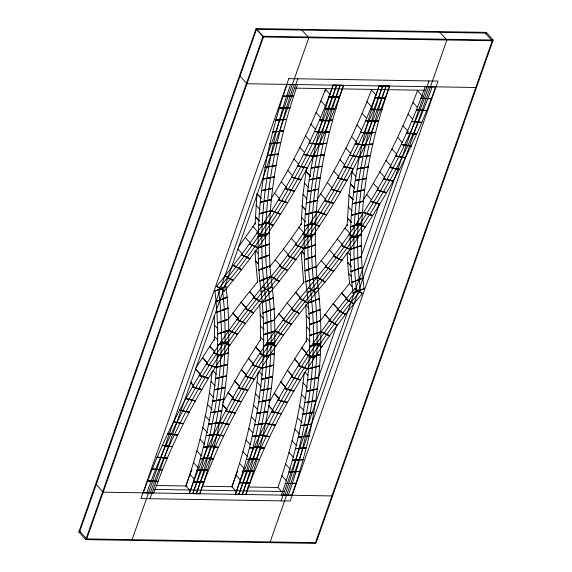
<?xml version="1.0" encoding="UTF-8"?>
<svg xmlns="http://www.w3.org/2000/svg" width="572" height="572" viewBox="0 0 572 572"><rect width="100%" height="100%" fill="white"/><g stroke="black" fill="none" stroke-linecap="round" stroke-linejoin="round"><path stroke-width="0.86" d="M199.828 493.622L189.318 493.586C212.033 428.964 223.237 359.345 214.908 290.998L225.969 286.393C234.499 356.356 223.03 427.613 199.778 493.758L189.368 493.45M245.853 494.38L235.349 494.344C259.452 426.312 270.027 352.724 259.767 280.938C253.639 214.407 265.072 147.154 287.13 84.391M235.399 494.208L245.81 494.515C270.413 425.039 281.281 349.9 270.856 276.583C264.872 211.59 276.04 145.881 297.59 84.563L287.08 84.527M291.884 495.13L281.374 495.102C305.477 427.069 316.059 353.482 305.791 281.696C299.664 215.165 311.096 147.905 333.154 85.142L343.565 85.45M291.834 495.273C316.438 425.797 327.306 350.657 316.881 277.341C310.896 212.341 322.065 146.632 343.615 85.314L333.111 85.278M379.136 86.036L389.646 86.072C366.924 150.701 355.727 220.313 364.057 288.66L352.988 293.264C344.466 223.309 355.934 152.052 379.186 85.9L389.596 86.208M255.048 224.281L256.985 193.758L261.046 198.227M301.072 225.032L303.017 194.473L306.485 168.075M347.104 225.79L349.049 195.231L352.373 169.655M324.867 91.892L325.69 89.296M290.612 84.449C267.539 150.086 256.163 220.799 264.622 290.218A540.09 384.355 -42.3 0 1 238.839 494.401C265.236 419.748 306.628 350.858 357.235 290.147M288.345 495.216C311.418 429.572 322.801 358.858 314.335 289.439A540.09 384.355 -42.3 0 1 340.125 85.257C313.728 159.917 272.336 228.8 221.729 289.518M78.822 531.967L256.084 28.6L486.221 32.375L493.178 40.033L315.916 543.4L85.779 539.625L78.822 531.967L80.602 531.996M256.528 29.329L79.773 531.259L86.729 538.917L315.472 542.671L492.227 40.741L485.271 33.083L256.528 29.329L263.485 36.987L492.227 40.741M85.779 539.625L263.041 36.258L256.084 28.6M86.729 538.917L263.485 36.987M132.06 539.661L308.816 37.731L301.859 30.073M149.986 498.727L297.869 78.779M318.196 378.049L336.879 324.989M361.197 255.934L379.286 204.561M281.095 500.879L428.979 80.931M270.141 541.927L446.904 39.997L439.939 32.339M485.628 34.063L486.221 32.375M143.293 492.835C171.307 413.277 216.545 340.576 271.142 276.591C317.06 219.398 354.697 155.162 379.186 85.9M146.775 492.892C173.18 418.232 214.572 349.349 265.179 288.631A540.09 384.355 -42.3 0 0 382.668 85.957C359.595 151.594 348.219 222.308 356.678 291.727M389.646 86.072C361.633 165.63 316.387 238.324 261.79 302.316C215.873 359.509 178.235 423.745 153.754 493.007L143.343 492.692M343.615 85.314C317.01 160.546 275.296 229.965 224.295 291.148L216.581 286.243C266.409 226.462 307.164 158.644 333.154 85.142M189.318 493.586C217.331 414.035 262.569 341.334 317.167 277.341C363.091 220.156 400.722 155.92 425.211 86.658L435.621 86.965M199.778 493.758C227.213 415.83 271.586 344.659 325.082 282.01C372.086 223.473 410.61 157.722 435.671 86.83M235.85 475.832L231.875 486.743A540.09 384.355 -42.3 0 0 258.151 372.465M236.15 474.996L237.702 471.006M235.349 494.344C261.955 419.112 303.66 349.692 354.669 288.51L362.376 293.415C312.548 353.196 271.8 421.013 245.81 494.515M432.182 86.772C405.784 161.426 364.393 230.309 313.778 291.026A540.09 384.355 -42.3 0 0 196.289 493.7C219.369 428.063 230.745 357.35 222.286 287.93M190.161 474.152L185.843 485.986A540.09 384.355 -42.3 0 0 212.119 371.714M190.462 473.373L191.977 469.476M222.708 402.395L241.37 369.526L260.66 339.539M269.147 402.388L287.401 370.284L306.685 340.297M214.629 338.781L195.345 368.776L200.565 374.517M228.4 319.219L241.112 302.245L257.65 281.674M274.424 319.97L287.137 303.003L304.211 281.767M320.456 320.728L333.161 303.753L349.707 283.183M214.908 290.998L225.983 286.522M259.774 281.059L270.856 276.583L259.752 280.809M227.155 297.333L216.052 301.566L227.127 297.082M260.925 291.627L272.015 287.273M305.805 281.817L316.881 277.341L305.784 281.567M273.18 298.091L262.083 302.316L273.159 297.84M306.95 292.385L318.039 288.031M351.83 282.575L362.913 278.092L351.809 282.325M319.212 298.849L308.108 303.074L319.183 298.598M352.974 293.143L364.057 288.66M259.767 280.938L270.856 276.583M216.052 301.566L227.141 297.211M305.791 281.696L316.881 277.341M262.083 302.316L273.173 297.969M351.816 282.446L362.913 278.092M308.108 303.074L319.197 298.72M258.909 270.127L270.013 265.901L258.894 269.877M304.94 270.885L316.037 266.652L304.926 270.627M228.013 308.272L216.895 312.248L227.992 308.022M350.965 271.636L362.069 267.41L350.951 271.385M274.038 309.03L262.92 313.006L274.024 308.78M320.07 309.788L308.952 313.756L320.048 309.531M258.901 269.998L270.013 265.901M304.933 270.756L316.037 266.652M216.895 312.248L228.006 308.144M350.958 271.514L362.069 267.41M262.92 313.006L274.031 308.901M308.952 313.756L320.063 309.659M258.358 259.073L269.476 255.105L258.351 258.823M304.383 259.831L315.501 255.856L304.375 259.574M350.414 260.589L361.533 256.613L350.4 260.332M228.557 319.326L217.431 323.044L228.55 319.069M274.589 320.084L263.463 323.802L274.574 319.827M320.613 320.835L309.488 324.56L320.606 320.585M258.351 258.952L269.476 255.105M304.375 259.702L315.501 255.856M350.407 260.46L361.533 256.613M217.431 323.044L228.557 319.197M263.463 323.802L274.581 319.955M309.488 324.56L320.613 320.706M258.115 247.919L269.24 244.201L258.115 247.662M304.14 248.677L315.265 244.959L304.14 248.42M350.171 249.428L361.297 245.71L350.164 249.17M228.793 330.487L217.667 333.948L228.793 330.23M274.825 331.245L263.692 334.706L274.817 330.988M320.849 331.996L309.724 335.457L320.849 331.739M258.108 247.79L269.24 244.201M304.14 248.548L315.265 244.959M350.164 249.299L361.297 245.71M217.667 333.948L228.793 330.359M263.692 334.706L274.825 331.116M309.724 335.457L320.849 331.867M258.179 236.658L269.312 233.197L258.187 236.4M304.211 237.416L315.336 233.955L304.211 237.158M350.236 238.174L361.361 234.713L350.243 237.909M228.721 341.749L217.596 344.945L228.728 341.484M274.746 342.506L263.628 345.702L274.753 342.242M320.778 343.257L309.652 346.46L320.778 343M258.179 236.529L269.312 233.197M304.211 237.287L315.336 233.955M350.236 238.045L361.361 234.713M217.596 344.945L228.728 341.62M263.628 345.702L274.753 342.371M309.652 346.46L320.778 343.128M258.558 225.311L269.684 222.108L258.573 225.046M304.59 226.062L315.708 222.865L304.597 225.804M350.615 226.819L361.74 223.616L350.629 226.555M228.335 353.103L217.224 356.041L228.35 352.838M274.36 353.853L263.249 356.792L274.374 353.596M320.392 354.611L309.28 357.55L320.406 354.347M258.565 225.175L269.684 222.108M304.59 225.933L315.708 222.865M350.622 226.691L361.74 223.616M217.224 356.041L228.342 352.967M263.249 356.792L274.367 353.725M309.28 357.55L320.399 354.483M259.252 213.871L270.363 210.932L259.266 213.606M305.276 214.629L316.387 211.69L305.298 214.364M351.308 215.379L362.412 212.448L351.322 215.115M227.635 364.543L216.545 367.217L227.656 364.278M273.666 365.293L262.577 367.968L273.688 365.029M319.691 366.051L308.601 368.726L319.712 365.787M259.259 213.742L270.363 210.932M305.284 214.493L316.387 211.69M351.315 215.251L362.412 212.448M216.545 367.217L227.649 364.407M262.577 367.968L273.681 365.165M308.601 368.726L319.705 365.916M260.253 202.352L271.342 199.685L260.274 202.088M306.277 203.11L317.367 200.436L306.306 202.845M352.302 203.868L363.399 201.194L352.331 203.603M226.634 376.061L215.565 378.464L226.655 375.79M272.658 376.812L261.597 379.222L272.687 376.548M318.69 377.57L307.622 379.98L318.711 377.305M260.26 202.223L271.342 199.685M306.292 202.981L317.367 200.436M352.316 203.732L363.399 201.194M215.565 378.464L226.648 375.926M261.597 379.222L272.672 376.683M307.622 379.98L318.704 377.434M261.561 190.769L272.622 188.36L261.59 190.497M307.586 191.527L318.654 189.117L307.622 191.255M353.618 192.278L364.679 189.868L353.646 192.013M225.311 387.644L214.285 389.789L225.347 387.38M271.342 388.402L260.31 390.54L271.378 388.138M317.367 389.16L306.342 391.298L317.403 388.888M261.576 190.633L272.622 188.36M307.6 191.391L318.654 189.117M353.632 192.149L364.679 189.868M214.285 389.789L225.332 387.516M260.31 390.54L271.364 388.266M306.342 391.298L317.388 389.024M263.177 179.115L274.21 176.977L263.22 178.85M309.202 179.873L320.234 177.735L309.245 179.601M355.233 180.63L366.266 178.485L355.276 180.359M223.688 399.299L212.698 401.172L223.731 399.027M269.719 400.057L258.73 401.923L269.755 399.785M315.744 400.808L304.754 402.681L315.787 400.543M263.199 178.986L274.21 176.977M309.223 179.737L320.234 177.735M355.255 180.495L366.266 178.485M212.698 401.172L223.709 399.163M258.73 401.923L269.741 399.921M304.754 402.681L315.765 400.679M265.101 167.41L276.09 165.537L265.151 167.138M311.132 168.168L322.122 166.295L311.182 167.896M357.157 168.919L368.146 167.053L357.207 168.654M221.757 411.011L210.811 412.605L221.8 410.739M267.782 411.761L256.842 413.363L267.832 411.49M313.813 412.519L302.867 414.121L313.856 412.248M265.129 167.274L276.09 165.537M311.154 168.032L322.122 166.295M357.178 168.79L368.146 167.053M210.811 412.605L221.779 410.875M256.842 413.363L267.81 411.625M302.867 414.121L313.835 412.383M267.338 155.655L278.278 154.054L267.389 155.384M313.363 156.413L324.31 154.812L313.42 156.142L303.582 154.469L313.27 156.406M359.395 157.164L370.334 155.563L359.445 156.892L349.606 155.226L359.302 157.164M219.662 422.493L229.358 424.431L219.526 422.765L208.63 424.095L219.569 422.493M265.687 423.251L275.382 425.189L265.551 423.523L254.654 424.853L265.601 423.251M311.568 424.274L300.686 425.604L311.626 424.002M267.36 155.52L278.278 154.054M324.31 154.812L313.392 156.278L303.582 154.469M370.334 155.563L359.416 157.028L349.606 155.226M208.63 424.095L219.541 422.629M254.654 424.853L265.572 423.38M300.686 425.604L311.597 424.138M269.877 143.858L280.759 142.528L269.934 143.586M315.901 144.616L326.791 143.286L315.966 144.344M361.933 145.367L372.815 144.037L361.99 145.095M216.967 434.563L206.142 435.621L217.031 434.291M262.998 435.313L252.173 436.372L263.063 435.042M309.023 436.071L298.198 437.13L309.087 435.8M269.905 143.722L280.759 142.528M315.93 144.48L326.791 143.286M361.962 145.231L372.815 144.037M206.142 435.621L217.002 434.427M252.173 436.372L263.027 435.178M298.198 437.13L309.059 435.935M272.715 132.025L283.54 130.967L272.787 131.753M318.747 132.783L329.572 131.724L318.811 132.511M364.772 133.541L375.597 132.482L364.843 133.269M214.121 446.389L203.367 447.175L214.193 446.117M260.146 447.147L249.392 447.933L260.217 446.875M306.177 447.905L295.424 448.691L306.242 447.633M272.751 131.889L283.54 130.967M318.776 132.647L329.572 131.724M364.807 133.405L375.597 132.482M203.367 447.175L214.157 446.253M249.392 447.933L260.181 447.011M295.424 448.691L306.213 447.769M275.861 120.17L286.615 119.384L275.94 119.898M321.886 120.928L332.647 120.141L321.964 120.656M367.918 121.686L378.671 120.899L367.989 121.407M210.968 458.251L200.293 458.758L211.047 457.979M257 459.001L246.317 459.516L257.071 458.73M303.024 459.759L292.349 460.274L303.103 459.488M275.897 120.034L286.615 119.384M321.922 120.792L332.647 120.141M367.953 121.55L378.671 120.899M200.293 458.758L211.011 458.115M246.317 459.516L257.035 458.866M292.349 460.274L303.067 459.623M279.308 108.301L289.983 107.786L279.386 108.022M325.332 109.052L336.014 108.544L325.418 108.78M371.357 109.81L382.039 109.295L371.442 109.538M207.522 470.127L196.925 470.363L207.6 469.848M253.546 470.878L242.95 471.121L253.632 470.606M299.578 471.635L288.982 471.871L299.656 471.364M279.343 108.158L289.983 107.786M325.368 108.916L336.014 108.544M371.4 109.674L382.039 109.295M196.925 470.363L207.565 469.984M242.95 471.121L253.589 470.742M288.982 471.871L299.621 471.5M283.047 96.411L293.643 96.175L283.133 96.139M329.072 97.168L339.668 96.933L329.165 96.897M375.103 97.926L385.7 97.683L375.189 97.648M203.775 482.01L193.264 481.974L203.861 481.731M249.8 482.761L239.296 482.732L249.892 482.489M295.831 483.519L285.321 483.483L295.917 483.247M283.09 96.275L293.643 96.175M329.115 97.033L339.668 96.933M375.146 97.791L385.7 97.683M193.264 481.974L203.818 481.874M239.296 482.732L249.85 482.625M285.321 483.483L295.874 483.383M263.041 36.258L493.178 40.033M475.768 87.487L247.025 83.734L240.068 76.069M294.58 88.124L425.69 90.276M155.813 485.492L186.994 486.007M202.138 486.25L232.425 486.751M247.569 487.001L277.863 487.494L281.381 491.327M153.275 489.382L284.384 491.534M331.932 495.931L103.189 492.177L96.232 484.513M431.288 98.849L420.978 98.262L431.388 98.57M385.256 98.091L374.953 97.512L385.364 97.819M339.232 97.333L328.921 96.754L339.332 97.061M239.625 482.596L250.043 482.904L239.732 482.325M193.601 481.838L204.011 482.153L193.701 481.567M147.576 481.088L157.986 481.395L147.676 480.816M420.978 98.262L431.338 98.713M374.953 97.512L385.313 97.955M328.921 96.754L339.282 97.197M239.675 482.461L250.043 482.904M193.651 481.703L204.011 482.153M147.626 480.952L157.986 481.395M426.662 110.718L416.466 109.86L426.769 110.446M380.63 109.96L370.434 109.109L380.745 109.688M334.606 109.209L324.41 108.351L334.713 108.93M244.244 470.727L254.554 471.307L244.358 470.456M198.219 469.969L208.53 470.556L198.327 469.698M152.195 469.219L162.498 469.798L152.302 468.94M416.466 109.86L426.719 110.582M370.434 109.109L380.687 109.824M324.41 108.351L334.663 109.066M244.301 470.592L254.554 471.307M198.269 469.834L208.53 470.556M152.245 469.076L162.498 469.798M421.75 122.565L411.668 121.443L421.864 122.294M375.725 121.815L365.637 120.685L375.84 121.536M329.694 121.057L319.612 119.927L329.808 120.785M249.149 458.873L259.352 459.731L249.27 458.601M203.124 458.122L213.32 458.973L203.239 457.85M157.1 457.364L167.296 458.222L157.214 457.092M411.668 121.443L421.807 122.429M365.637 120.685L375.783 121.679M319.612 119.927L329.751 120.921M249.206 458.737L259.352 459.731M203.182 457.986L213.32 458.973M157.15 457.228L167.296 458.222M416.552 134.391L406.599 132.99L416.681 134.12M370.527 133.633L360.567 132.232L370.649 133.362M324.503 132.876L314.543 131.481L324.624 132.604M254.34 447.054L264.421 448.183L254.461 446.782M208.315 446.296L218.397 447.426L208.437 446.024M162.284 445.538L172.365 446.668L162.405 445.266M406.599 132.99L416.616 134.256M360.567 132.232L370.592 133.498M314.543 131.481L324.56 132.74M254.397 446.918L264.421 448.183M208.372 446.16L218.397 447.426M162.348 445.402L172.365 446.668M411.082 146.175L401.251 144.509L411.211 145.903M365.05 145.424L355.219 143.751L365.179 145.152M319.026 144.666L309.195 142.993L319.155 144.394M259.81 435.263L269.769 436.665L259.938 434.992M213.778 434.513L223.738 435.907L213.907 434.241M167.753 433.755L177.713 435.156L167.882 433.483M401.251 144.509L411.146 146.039M355.219 143.751L365.122 145.288M309.195 142.993L319.09 144.53M259.874 435.128L269.769 436.665M213.842 434.377L223.738 435.907M167.818 433.619L177.713 435.156M405.326 157.922L395.631 155.977L405.462 157.65M173.502 422.007L183.326 423.68L173.631 421.736M395.631 155.977L405.398 157.786M265.623 423.387L275.382 425.189M219.591 422.629L229.358 424.431M173.566 421.871L183.326 423.68M399.306 169.612L389.754 167.403L399.442 169.348M353.274 168.854L343.722 166.652L353.417 168.59M307.25 168.104L297.697 165.894L307.393 167.832M271.571 411.826L281.267 413.763L271.714 411.554M225.547 411.068L235.242 413.013L225.69 410.803M179.515 410.317L189.21 412.255L179.658 410.045M389.754 167.403L399.378 169.476M343.722 166.652L353.346 168.726M297.697 165.894L307.321 167.968M271.643 411.69L281.267 413.763M225.611 410.932L235.242 413.013M179.587 410.181L189.21 412.255M393.007 181.245L383.605 178.771L393.157 180.981M346.982 180.495L337.58 178.021L347.132 180.223M300.958 179.737L291.548 177.263L301.101 179.472M277.856 400.185L287.416 402.395L278.006 399.921M231.832 399.435L241.384 401.644L231.982 399.163M185.807 398.677L195.359 400.886L185.95 398.412M383.605 178.771L393.086 181.117M337.58 178.021L347.061 180.359M291.548 177.263L301.029 179.601M277.935 400.057L287.416 402.395M231.903 399.299L241.384 401.644M185.879 398.541L195.359 400.886M386.45 192.821L377.198 190.076L386.608 192.549M340.426 192.063L331.174 189.325L340.576 191.799M294.394 191.305L285.142 188.567L294.551 191.041M284.413 388.617L293.815 391.091L284.563 388.352M238.388 387.859L247.79 390.34L238.538 387.594M192.356 387.108L201.759 389.582L192.514 386.844M377.198 190.076L386.529 192.685M331.174 189.325L340.504 191.927M285.142 188.567L294.473 191.177M284.484 388.481L293.815 391.091M238.46 387.73L247.79 390.34M192.435 386.972L201.759 389.582M379.629 204.318L370.542 201.308L379.794 204.054M333.605 203.56L324.51 200.558L333.762 203.296M287.58 202.803L278.485 199.8L287.737 202.538M291.227 377.12L300.479 379.858L291.384 376.855M245.195 376.362L254.447 379.107L245.359 376.097M199.17 375.611L208.422 378.349L199.328 375.346M370.542 201.308L379.715 204.183M324.51 200.558L333.683 203.425M278.485 199.8L287.659 202.674M291.305 376.984L300.479 379.858M245.274 376.233L254.447 379.107M199.249 375.475L208.422 378.349M372.558 215.73L363.628 212.462L372.722 215.472M326.526 214.979L317.603 211.712L326.691 214.714M280.502 214.221L271.578 210.954L280.666 213.957M298.298 365.701L307.386 368.704L298.462 365.437M252.266 364.943L261.361 367.953L252.431 364.686M206.242 364.192L215.329 367.195L206.406 363.928M363.628 212.462L372.644 215.601M317.603 211.712L326.612 214.843M271.578 210.954L280.587 214.092M298.377 365.572L307.386 368.704M252.352 364.814L261.361 367.953M206.32 364.057L215.329 367.195M365.229 227.063L356.478 223.53L365.401 226.798M319.197 226.305L310.446 222.78L319.369 226.047M273.173 225.547L264.421 222.022L273.344 225.289M305.62 354.368L314.543 357.636L305.791 354.111M259.588 353.618L268.518 356.878L259.76 353.353M213.563 352.86L222.487 356.127L213.735 352.602M356.478 223.53L365.315 226.934M310.446 222.78L319.29 226.176M264.421 222.022L273.259 225.418M305.705 354.24L314.543 357.636M259.674 353.482L268.518 356.878M213.649 352.731L222.487 356.127M357.65 238.295L349.077 234.506L357.829 238.038M311.626 237.537L303.046 233.755L311.804 237.28M265.601 236.779L257.021 232.997L265.773 236.522M313.184 343.136L321.943 346.661L313.363 342.878M267.16 342.378L275.911 345.903L267.338 342.12M221.135 341.62L229.887 345.152L221.307 341.362M349.077 234.506L357.743 238.167M303.046 233.755L311.719 237.409M257.021 232.997L265.687 236.651M313.277 343.007L321.943 346.661M267.246 342.249L275.911 345.903M221.221 341.491L229.887 345.152M349.835 249.428L341.441 245.388L350.021 249.17M303.811 248.67L295.417 244.63L303.989 248.412M257.779 247.912L249.385 243.872L257.965 247.662M320.999 332.003L329.572 335.785L321.178 331.746M274.968 331.245L283.548 335.028L275.153 330.988M228.943 330.487L237.523 334.277L229.129 330.237M341.441 245.388L349.928 249.299M295.417 244.63L303.904 248.541M249.385 243.872L257.872 247.783M321.085 331.874L329.572 335.785M275.06 331.116L283.548 335.028M229.036 330.359L237.523 334.277M341.784 260.446L333.576 256.156L341.97 260.196M295.753 259.688L287.552 255.398L295.946 259.438M249.728 258.937L241.52 254.64L249.914 258.68M329.05 320.978L337.444 325.018L329.236 320.72M283.018 320.22L291.413 324.26L283.204 319.97M236.994 319.462L245.388 323.502L237.18 319.212M333.576 256.156L341.877 260.317M287.552 255.398L295.853 259.566M241.52 254.64L249.821 258.809M329.143 320.849L337.444 325.018M283.111 320.091L291.413 324.26M237.087 319.34L245.388 323.502M333.497 271.35L325.482 266.809L333.69 271.099M287.466 270.599L279.458 266.052L287.659 270.349M337.33 310.067L345.531 314.357L337.523 309.817M241.441 269.841L233.426 265.301L241.634 269.591M291.298 309.316L299.506 313.606L291.491 309.066M245.274 308.558L253.482 312.848L245.467 308.308M325.482 266.809L333.59 271.228M279.458 266.052L287.566 270.47M337.423 309.945L345.531 314.357M233.426 265.301L241.541 269.712M291.398 309.187L299.506 313.606M245.367 308.43L253.482 312.848M324.982 282.132L317.167 277.341L325.182 281.889M345.838 299.285L353.846 303.825L346.031 299.034M278.957 281.374L271.142 276.591L279.15 281.131M299.807 298.527L307.822 303.067L300.007 298.284M232.926 280.623L225.111 275.833L233.126 280.373M253.782 297.776L261.79 302.316L253.982 297.526M317.167 277.341L325.082 282.01M345.931 299.163L353.846 303.825M271.142 276.591L279.057 281.252M299.907 298.405L307.822 303.067M225.111 275.833L233.026 280.502M253.882 297.647L261.79 302.316M354.568 288.631L362.376 293.415M316.452 292.542L308.537 287.873M270.427 291.784L262.512 287.115M216.581 286.243L224.396 291.026M422.694 96.496L417.474 90.755A540.09 384.355 -42.3 0 1 362.955 200.615M412.92 102.445L417.56 107.55M408.086 114.114L412.727 119.219M376.083 95.102L371.442 89.997A540.09 384.355 -42.3 0 1 317.388 199.113M402.974 125.754L408.201 131.496M366.895 101.687L371.535 106.792M397.59 137.359L402.23 142.464M362.062 113.356L366.702 118.461M391.927 148.92L396.568 154.032M330.058 94.351L325.418 89.246A540.09 384.355 -42.3 0 1 271.364 198.355M356.949 124.996L361.59 130.101M386 160.439L391.219 166.18M320.863 100.929L325.504 106.035M351.558 136.601L356.785 142.349M379.801 171.893L384.448 176.998M316.03 112.598L320.678 117.703M345.903 148.169L351.122 153.911M373.352 183.29L378.571 189.032M310.918 124.238L315.565 129.351M351.966 172.122L356.013 176.676M339.968 159.681L344.616 164.786M366.638 194.609L371.278 199.714M350.357 183.683L354.418 188.152M350.343 183.776L354.404 188.238M305.534 135.85L310.174 140.955M333.776 171.142L338.996 176.884M349.049 195.181L353.11 199.649M349.042 195.274L353.103 199.742M299.871 147.412L304.511 152.517M327.32 182.532L331.96 187.637M348.055 206.614L352.109 211.168M305.941 171.364L310.582 176.469M305.927 171.457L310.567 176.562M293.944 158.93L298.584 164.035M347.368 217.961L351.43 222.429M347.361 218.054L351.422 222.515M320.613 193.851L325.833 199.599M304.325 182.926L308.38 187.487M345.002 228.071L350.228 233.812M287.752 170.385L292.971 176.126M303.024 194.43L307.078 198.984M337.308 239.032L342.535 244.773M347.733 252.202L350.636 255.391M281.295 181.774L286.515 187.523M302.03 205.856L305.505 209.688M302.023 205.941L305.505 209.774M347.697 262.441L351.179 266.273M347.197 252.402L347.697 262.484L351.187 266.359M301.337 217.21L305.398 221.764M329.379 249.885L334.606 255.627M347.697 262.484L348.555 273.337L351.458 276.569M274.581 193.1L279.801 198.841M298.977 227.313L304.197 233.061M352.03 286.579L349.714 284.027L348.555 273.337M321.228 260.625L326.448 266.366M257 193.672L261.061 198.141M341.641 293.014L346.868 298.763M341.613 293.057L346.796 298.841M291.284 238.274L296.503 244.022M301.701 251.358L304.604 254.547M301.709 251.444L304.604 254.633M255.999 205.098L260.053 209.659M255.312 216.452L259.373 220.921M255.305 216.538L259.366 221.007M333.197 303.718L338.417 309.459M283.354 249.127L288.574 254.876M333.161 303.753L338.352 309.545M252.953 226.562L258.172 232.303M324.975 314.536L330.201 320.284M275.196 259.867L280.423 265.615M324.946 314.579L330.137 320.363M295.617 292.263L300.8 298.048M295.552 292.342L300.772 298.083M245.252 237.523L250.479 243.264M305.691 304.733L308.594 307.922M255.677 250.6L258.001 253.239M306.234 315.615L309.717 319.448M258.544 264.121L255.641 260.932L255.141 250.886M258.551 264.207L255.648 261.018L257.665 282.561M287.173 302.96L292.328 308.787M237.909 249.013L241.97 253.482M306.47 326.605L309.952 330.43M306.399 337.687L309.881 341.52M278.95 313.785L284.141 319.569L278.886 313.864M301.716 347.669L306.907 353.46L301.658 347.755M249.585 291.505L254.812 297.247M249.556 291.548L254.747 297.333M260.21 314.857L263.692 318.69M294.444 358.916L299.671 364.657M294.416 358.959L299.614 364.743M304.933 372.107L307.836 375.303M241.141 302.202L246.368 307.95M241.112 302.245L246.296 308.029M260.446 325.847L263.928 329.679M303.06 382.882L307.121 387.351M260.374 336.937L263.856 340.762M287.43 370.241L292.621 376.033M287.373 370.327L292.592 376.076M232.918 313.027L238.145 318.768M232.89 313.07L238.081 318.854M301.465 394.351L305.527 398.82M260.911 352.659L255.691 346.918L260.853 352.745M280.659 381.653L285.886 387.394M280.637 381.696L285.828 387.48M299.564 405.884L304.204 410.989M248.42 358.158L253.61 363.942M248.362 358.244L253.582 363.985M258.909 371.357L262.391 375.182M214.414 325.089L217.896 328.921M297.361 417.46L302.002 422.565M279.379 398.877L274.152 393.136L279.329 398.963M257.035 382.125L261.097 386.593M214.35 336.179L217.825 340.011M241.398 369.483L246.618 375.232M241.37 369.526L245.989 374.681M294.859 429.072L299.499 434.177M268.49 405.319L273.13 410.424M268.468 405.362L273.087 410.51M255.434 393.6L259.495 398.069M209.659 346.16L214.85 351.944L209.602 346.246M292.056 440.726L296.696 445.831M234.634 380.895L239.832 386.686M234.584 380.981L239.225 386.093M253.539 405.126L257.6 409.595M288.96 452.395L293.6 457.5M202.388 357.4L207.615 363.148M202.366 357.443L207.557 363.234M212.877 370.599L216.359 374.424M251.337 416.702L255.398 421.171M228.128 392.378L233.326 398.162M228.078 392.463L233.297 398.212M211.004 381.367L215.065 385.835M285.564 464.092L290.204 469.197M195.317 368.818L200.543 374.56M248.834 428.321L252.895 432.782M222.465 404.561L227.084 409.709M222.415 404.654L227.055 409.759M209.409 392.842L213.47 397.311M281.874 475.79L286.522 480.895M246.031 439.968L250.093 444.437M190.926 382.689L193.829 385.886M190.319 382.096L193.779 385.971M207.507 404.368L212.148 409.473M242.928 451.644L247.576 456.749M205.305 415.944L209.366 420.413M239.539 463.334L244.18 468.439M202.803 427.563L207.443 432.668M235.85 475.039L240.49 480.144M200 439.21L204.64 444.315M231.889 486.693L235.936 491.212M196.904 450.886L201.544 455.991M193.508 462.576L198.148 467.681M189.825 474.281L194.466 479.386M185.857 485.943L189.904 490.454M303.689 283.319L301.165 251.644M219.155 287.88A540.09 384.355 -42.3 0 0 336.643 85.199C313.57 150.844 302.195 221.55 310.653 290.976A540.09 384.355 -42.3 0 1 284.863 495.159M255.462 222.88A540.09 384.355 -42.3 0 1 238.331 247.025M218.597 289.461A540.09 384.355 -42.3 0 1 192.807 493.643C219.205 418.99 260.596 350.107 311.211 289.389A540.09 384.355 -42.3 0 0 428.7 86.715M214.235 315.787A540.09 384.355 -42.3 0 1 214.235 340.469M294.101 84.506A540.09 384.355 -42.3 0 0 268.311 288.688C276.776 358.108 265.394 428.814 242.321 494.458A540.09 384.355 -42.3 0 1 359.809 291.777M150.264 492.95A540.09 384.355 -42.3 0 1 267.753 290.269C318.368 229.558 359.752 160.668 386.157 86.014A540.09 384.355 -42.3 0 0 360.367 290.197M301.487 223.638A540.09 384.355 -42.3 0 1 269.462 267.181M259.717 304.812A540.09 384.355 -42.3 0 1 260.289 340.361M347.519 224.396A540.09 384.355 -42.3 0 1 316.016 267.274M305.748 305.562A540.09 384.355 -42.3 0 1 306.292 341.977M304.268 372.343A540.09 384.355 -42.3 0 1 277.899 487.494M288.803 78.629L140.919 498.577L290.161 501.029L438.045 81.081L288.803 78.629"/></g></svg>
